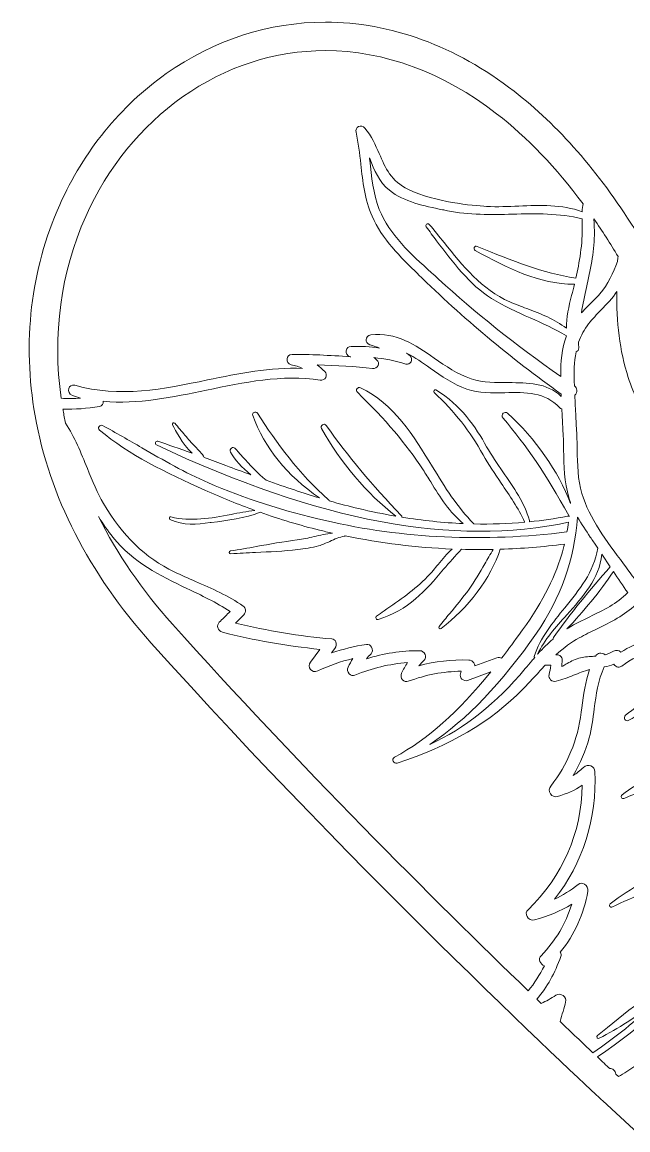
# Model space of a CAD drawing. Extents: x 16 to 8959, y -909 to -91.
# Drawn here: x 6912 to 7359, y -909 to -91 of the extents above; entities that cross this region are included whole.
import ezdxf

# ---------------------------------------------------------------- set-up
doc = ezdxf.new("R2010")
doc.units = 0
doc.header["$MEASUREMENT"] = 0
doc.layers.add('Layer 1', color=7, linetype='Continuous')

msp = doc.modelspace()

# ---------------------------------------------------------------- linework, layer by layer
at = {"layer": 'Layer 1', "lineweight": 0}
for points, knots in [([(7787.94, -226.13), (7770.27, -186.62), (7743.11, -153.14), (7709.4, -129.3), (7674.24, -104.44), (7633.63, -91.3), (7591.95, -91.3), (7543.94, -91.3), (7495.81, -108.93), (7452.76, -142.26), (7420.25, -167.43), (7390.4, -201.54), (7364, -243.67), (7337.62, -201.56), (7307.76, -167.45), (7275.25, -142.28), (7232.2, -108.93), (7184.06, -91.31), (7136.04, -91.3), (7094.37, -91.3), (7053.76, -104.44), (7018.61, -129.29), (6984.89, -153.12), (6957.73, -186.59), (6940.07, -226.1), (6918.64, -274.02), (6912.36, -327.83), (6921.92, -381.72), (6932.49, -441.33), (6961.33, -497.8), (7007.63, -549.55), (7161.46, -721.5), (7338.62, -885.45), (7340.4, -887.09), (7340.4, -887.09), (7363.67, -908.56), (7363.67, -908.56), (7363.76, -908.65), (7363.88, -908.7), (7364.01, -908.7), (7364.13, -908.7), (7364.25, -908.65), (7364.35, -908.56), (7364.35, -908.56), (7387.62, -887.08), (7387.62, -887.08), (7389.39, -885.45), (7566.4, -721.66), (7720.38, -549.55), (7766.68, -497.81), (7795.51, -441.35), (7806.08, -381.74), (7815.63, -327.85), (7809.36, -274.04), (7787.94, -226.13)], [0, 0, 0, 0, 1, 1, 1, 2, 2, 2, 3, 3, 3, 4, 4, 4, 5, 5, 5, 6, 6, 6, 7, 7, 7, 8, 8, 8, 9, 9, 9, 10, 10, 10, 11, 11, 11, 12, 12, 12, 13, 13, 13, 14, 14, 14, 15, 15, 15, 16, 16, 16, 17, 17, 17, 18, 18, 18, 18]), ([(6959.24, -234.68), (6975.37, -198.61), (7000.09, -168.09), (7030.73, -146.43), (7062.32, -124.11), (7098.73, -112.3), (7136.06, -112.3), (7179.37, -112.31), (7223.05, -128.41), (7262.4, -158.88), (7285.01, -176.39), (7306.45, -198.74), (7326.12, -225.29), (7325.81, -227.06), (7325.61, -229), (7325.52, -231.2), (7310.46, -225.7), (7294.38, -226.38), (7278.83, -227.04), (7271, -227.38), (7262.9, -227.72), (7255.03, -227.27), (7244.37, -226.66), (7217.41, -224.22), (7197.28, -214.71), (7184.59, -208.72), (7180.29, -198.81), (7175.75, -188.32), (7172.98, -181.95), (7170.12, -175.35), (7165.23, -169.43), (7163.84, -167.74), (7161.87, -167.65), (7160.54, -168.3), (7159.02, -169.05), (7158.3, -170.7), (7158.71, -172.5), (7160.46, -180.2), (7161.35, -188.28), (7162.22, -196.09), (7163.64, -208.98), (7165.11, -222.31), (7170.47, -234.47), (7177.92, -251.36), (7191.39, -264.55), (7204.41, -277.3), (7204.41, -277.3), (7204.61, -277.49), (7204.61, -277.49), (7237.33, -309.53), (7272.78, -339.23), (7309.98, -365.77), (7309.98, -365.77), (7310, -366.27), (7310, -366.27), (7310.01, -366.66), (7310.03, -367.04), (7310.04, -367.43), (7298.9, -357.29), (7285.42, -357.31), (7271.16, -357.33), (7262.01, -357.35), (7252.56, -357.36), (7243.71, -354.47), (7233.73, -351.19), (7224.85, -345.07), (7216.27, -339.14), (7202.51, -329.64), (7188.28, -319.82), (7169.52, -322.13), (7167.36, -322.4), (7166.27, -324.04), (7166.16, -325.54), (7166.04, -327.01), (7166.84, -328.76), (7168.91, -329.35), (7171.49, -330.1), (7173.87, -330.91), (7176.08, -331.81), (7169.21, -330.81), (7162.27, -330.41), (7155, -330.57), (7153.07, -330.61), (7151.67, -331.86), (7151.43, -333.76), (7151.21, -335.5), (7152.13, -337.58), (7154.34, -338.2), (7154.47, -338.23), (7154.59, -338.25), (7154.72, -338.28), (7138.6, -337.05), (7124.74, -336.47), (7111.46, -336.47), (7109.19, -336.48), (7107.96, -338.15), (7107.78, -339.85), (7107.6, -341.56), (7108.44, -343.62), (7110.71, -344.1), (7113.86, -344.78), (7116.67, -345.66), (7119.22, -346.78), (7095.66, -345.76), (7071.98, -350.64), (7049.07, -355.36), (7017, -361.98), (6983.84, -368.82), (6951.15, -359.19), (6948.81, -358.53), (6947.23, -360), (6946.75, -361.65), (6946.2, -363.58), (6946.95, -366.01), (6949.44, -366.75), (6951.63, -367.38), (6953.59, -368.03), (6955.47, -368.76), (6950.71, -369.09), (6945.9, -369.11), (6941.14, -368.83), (6934.55, -322.26), (6940.81, -275.88), (6959.24, -234.68)], [0, 0, 0, 0, 1, 1, 1, 2, 2, 2, 3, 3, 3, 4, 4, 4, 5, 5, 5, 6, 6, 6, 7, 7, 7, 8, 8, 8, 9, 9, 9, 10, 10, 10, 11, 11, 11, 12, 12, 12, 13, 13, 13, 14, 14, 14, 15, 15, 15, 16, 16, 16, 17, 17, 17, 18, 18, 18, 19, 19, 19, 20, 20, 20, 21, 21, 21, 22, 22, 22, 23, 23, 23, 24, 24, 24, 25, 25, 25, 26, 26, 26, 27, 27, 27, 28, 28, 28, 29, 29, 29, 30, 30, 30, 31, 31, 31, 32, 32, 32, 33, 33, 33, 34, 34, 34, 35, 35, 35, 36, 36, 36, 37, 37, 37, 38, 38, 38, 39, 39, 39, 40, 40, 40, 41, 41, 41, 41]), ([(7248.1, -256.74), (7247.12, -256.32), (7246.25, -256.84), (7245.9, -257.55), (7245.58, -258.22), (7245.66, -259.18), (7246.61, -259.71), (7270.38, -272.88), (7293.86, -284.71), (7319.69, -284.71), (7319.72, -284.71), (7319.74, -284.71), (7319.77, -284.71), (7319.11, -287.42), (7318.44, -290.15), (7317.74, -292.89), (7315.65, -301.12), (7313.79, -309.18), (7313.83, -317.22), (7305.39, -310.47), (7294.84, -306.49), (7284.63, -302.65), (7280.45, -301.07), (7276.12, -299.44), (7272.09, -297.67), (7251.33, -288.53), (7237.26, -270.95), (7223.66, -253.96), (7220.1, -249.51), (7216.41, -244.9), (7212.67, -240.52), (7212.18, -239.95), (7211.35, -239.91), (7210.71, -240.44), (7210.14, -240.9), (7209.85, -241.74), (7210.39, -242.43), (7212.93, -245.69), (7215.43, -249.02), (7218.08, -252.56), (7230.09, -268.58), (7242.5, -285.15), (7258.6, -295.22), (7267.75, -300.95), (7277.6, -305.32), (7287.14, -309.55), (7296.05, -313.5), (7305.26, -317.59), (7313.87, -322.78), (7310.25, -332.28), (7309.73, -342.48), (7309.7, -351.22), (7309.69, -351.73), (7309.7, -352.24), (7309.7, -352.75), (7276.04, -329.14), (7246.54, -305.64), (7219.54, -280.93), (7217.83, -279.36), (7216.08, -277.78), (7214.31, -276.18), (7199.05, -262.4), (7183.28, -248.15), (7175.85, -229.47), (7171.28, -217.98), (7170.01, -205.33), (7168.77, -193.08), (7168.72, -192.56), (7168.66, -192.05), (7168.61, -191.53), (7168.67, -191.68), (7168.73, -191.83), (7168.79, -191.98), (7172.12, -200.43), (7175.57, -209.17), (7183.39, -215.4), (7194.21, -224.01), (7209.19, -227.04), (7222.4, -229.71), (7223.65, -229.96), (7224.89, -230.21), (7226.12, -230.47), (7242.05, -233.75), (7258.41, -233.37), (7274.23, -233), (7291.19, -232.61), (7308.72, -232.2), (7325.46, -236.39), (7325.48, -237.71), (7325.51, -239.06), (7325.55, -240.45), (7325.96, -255.3), (7323.41, -268.86), (7320.82, -280.21), (7296.38, -276.44), (7274.34, -267.72), (7248.1, -256.74)], [0, 0, 0, 0, 1, 1, 1, 2, 2, 2, 3, 3, 3, 4, 4, 4, 5, 5, 5, 6, 6, 6, 7, 7, 7, 8, 8, 8, 9, 9, 9, 10, 10, 10, 11, 11, 11, 12, 12, 12, 13, 13, 13, 14, 14, 14, 15, 15, 15, 16, 16, 16, 17, 17, 17, 18, 18, 18, 19, 19, 19, 20, 20, 20, 21, 21, 21, 22, 22, 22, 23, 23, 23, 24, 24, 24, 25, 25, 25, 26, 26, 26, 27, 27, 27, 28, 28, 28, 29, 29, 29, 30, 30, 30, 31, 31, 31, 32, 32, 32, 32]), ([(7334.35, -240.89), (7334.28, -239.46), (7334.21, -238), (7334.17, -236.53), (7340.26, -245.33), (7346.24, -254.63), (7351.95, -264.21), (7351.81, -265.46), (7351.68, -266.7), (7351.58, -267.95), (7348.45, -276.16), (7344.69, -284.74), (7338.46, -291.87), (7336.03, -294.66), (7333.34, -297.32), (7330.74, -299.9), (7328.81, -301.81), (7326.82, -303.78), (7324.93, -305.81), (7325.99, -299.49), (7327.37, -293.16), (7328.71, -287.02), (7331.41, -274.56), (7334.21, -261.69), (7334.55, -248.44), (7334.61, -246.01), (7334.48, -243.53), (7334.35, -240.89)], [0, 0, 0, 0, 1, 1, 1, 2, 2, 2, 3, 3, 3, 4, 4, 4, 5, 5, 5, 6, 6, 6, 7, 7, 7, 8, 8, 8, 9, 9, 9, 9]), ([(7369.56, -415.14), (7369.37, -426.93), (7369.17, -439.12), (7371.89, -451.13), (7378.91, -482.22), (7400.84, -509.16), (7429.13, -521.46), (7440.43, -526.37), (7452.74, -529.28), (7464.65, -532.1), (7468.67, -533.05), (7472.84, -534.04), (7476.86, -535.08), (7480.11, -535.92), (7483.36, -536.8), (7486.62, -537.68), (7501.34, -541.65), (7516.56, -545.77), (7532.04, -546.36), (7550.1, -547.06), (7567.9, -542.81), (7585.11, -538.7), (7589.22, -537.72), (7593.34, -536.76), (7597.46, -535.79), (7609.01, -533.08), (7620.91, -530.29), (7632.58, -527.17), (7612.57, -537.31), (7589.01, -541.24), (7566.17, -545.06), (7548.35, -548.03), (7529.92, -551.1), (7513.67, -557.12), (7487.3, -566.89), (7464.76, -566.97), (7435.89, -557.39), (7403.91, -546.78), (7385.64, -533.46), (7368.5, -508.27), (7364.7, -502.68), (7360.47, -497.03), (7355.99, -491.04), (7343.54, -474.41), (7330.67, -457.21), (7325.26, -439.14), (7322.2, -428.9), (7322, -417.57), (7321.81, -406.62), (7321.75, -403.13), (7321.68, -399.51), (7321.52, -396.06), (7321.31, -391.46), (7321.06, -386.86), (7320.82, -382.25), (7320.54, -377.14), (7320.26, -371.86), (7320.03, -366.66), (7321.09, -365.54), (7321.64, -364.16), (7321.54, -362.83), (7321.45, -361.65), (7320.84, -360.59), (7319.78, -359.77), (7319.78, -359.77), (7319.74, -358.55), (7319.74, -358.55), (7319.71, -357.79), (7319.68, -357.03), (7319.66, -356.27), (7319.5, -350.17), (7319.51, -342.22), (7321, -334.63), (7322.26, -334.22), (7323.02, -333.08), (7322.97, -331.64), (7322.92, -330.4), (7322.89, -329.07), (7322.9, -327.56), (7324.62, -322.52), (7327.02, -318.06), (7330.23, -313.92), (7333.06, -310.27), (7336.32, -306.9), (7339.48, -303.64), (7343.58, -299.41), (7347.82, -295.03), (7351.19, -289.96), (7350.42, -312.33), (7353.21, -333.7), (7359.51, -353.51), (7361.47, -359.68), (7364, -365.99), (7367.01, -372.25), (7368.38, -381.17), (7369.24, -389.89), (7369.54, -398.17), (7369.75, -403.85), (7369.65, -409.59), (7369.56, -415.14)], [0, 0, 0, 0, 1, 1, 1, 2, 2, 2, 3, 3, 3, 4, 4, 4, 5, 5, 5, 6, 6, 6, 7, 7, 7, 8, 8, 8, 9, 9, 9, 10, 10, 10, 11, 11, 11, 12, 12, 12, 13, 13, 13, 14, 14, 14, 15, 15, 15, 16, 16, 16, 17, 17, 17, 18, 18, 18, 19, 19, 19, 20, 20, 20, 21, 21, 21, 22, 22, 22, 23, 23, 23, 24, 24, 24, 25, 25, 25, 26, 26, 26, 27, 27, 27, 28, 28, 28, 29, 29, 29, 30, 30, 30, 31, 31, 31, 32, 32, 32, 33, 33, 33, 33]), ([(6969.46, -374.82), (6970.41, -374.65), (6971.15, -374.18), (6971.62, -373.46), (6972.04, -372.81), (6972.22, -371.96), (6972.13, -371.08), (6997.73, -373.47), (7023.5, -368.07), (7048.43, -362.84), (7075.78, -357.11), (7104.07, -351.18), (7132.32, -355.47), (7134.02, -355.73), (7135.6, -354.93), (7136.34, -353.44), (7137.07, -351.98), (7136.77, -350.28), (7135.57, -349.1), (7133.69, -347.25), (7131.84, -345.65), (7129.93, -344.24), (7144.79, -344.52), (7158.21, -345.38), (7170.9, -346.88), (7172.59, -347.08), (7174.27, -346.14), (7174.96, -344.6), (7175.59, -343.2), (7175.25, -341.72), (7174.04, -340.64), (7173.34, -340.01), (7172.61, -339.4), (7171.86, -338.8), (7179.78, -339.6), (7187.51, -341.19), (7195.41, -343.64), (7197.14, -344.17), (7198.58, -343.15), (7199.25, -341.9), (7199.94, -340.61), (7200.01, -338.69), (7198.56, -337.52), (7197.7, -336.82), (7196.84, -336.15), (7195.97, -335.5), (7202.07, -338.66), (7207.82, -342.72), (7213.43, -346.67), (7221.8, -352.58), (7230.45, -358.68), (7240.51, -362.13), (7249.22, -365.11), (7259.04, -364.92), (7268.54, -364.74), (7283.8, -364.44), (7298.21, -364.16), (7308.73, -375.77), (7309.21, -376.3), (7309.81, -376.61), (7310.48, -376.69), (7310.59, -378.82), (7310.71, -380.94), (7310.82, -383.07), (7311.07, -387.55), (7311.31, -392.02), (7311.51, -396.49), (7311.67, -399.88), (7311.74, -403.41), (7311.81, -406.83), (7312.06, -418.65), (7312.32, -430.89), (7315.71, -442.11), (7316.04, -443.2), (7316.44, -444.36), (7316.92, -445.66), (7316.9, -445.98), (7316.87, -446.29), (7316.85, -446.61), (7307.69, -422.41), (7291.27, -398.81), (7270.43, -379.95), (7269.29, -378.92), (7268.03, -379.2), (7267.28, -379.94), (7266.43, -380.77), (7266.09, -382.31), (7267.14, -383.52), (7284.37, -403.51), (7298.85, -425), (7315.55, -455.39), (7315.65, -455.58), (7315.79, -455.75), (7315.95, -455.89), (7315.95, -455.89), (7315.94, -455.98), (7315.94, -455.98), (7315.52, -455.81), (7315.07, -455.77), (7314.59, -455.86), (7305.45, -457.65), (7296.03, -459.04), (7286.58, -460), (7286.66, -459.68), (7286.66, -459.34), (7286.56, -458.98), (7283.07, -446.15), (7274.92, -434.45), (7267.04, -423.13), (7262.84, -417.09), (7258.49, -410.84), (7255.03, -404.63), (7246.95, -390.15), (7236.19, -373.85), (7217.6, -362.74), (7217.12, -362.45), (7216.55, -362.57), (7216.2, -363.02), (7215.84, -363.51), (7215.88, -364.15), (7216.31, -364.55), (7231.35, -378.67), (7242.8, -393.26), (7252.35, -410.47), (7256.38, -417.73), (7261.13, -424.68), (7265.72, -431.4), (7271.94, -440.5), (7278.37, -449.91), (7283.02, -460.13), (7283.05, -460.19), (7283.09, -460.26), (7283.12, -460.32), (7270.92, -461.43), (7258.34, -461.85), (7245.69, -461.57), (7245.6, -461.45), (7245.51, -461.33), (7245.4, -461.22), (7233.45, -449.54), (7224.07, -434.21), (7215, -419.39), (7201, -396.49), (7186.52, -372.82), (7161.98, -361.09), (7160.9, -360.57), (7159.93, -361.05), (7159.44, -361.75), (7158.86, -362.59), (7158.96, -363.68), (7159.7, -364.4), (7180.55, -384.7), (7195.49, -402.34), (7208.11, -421.61), (7210.02, -424.52), (7211.86, -427.49), (7213.8, -430.63), (7220.69, -441.78), (7227.8, -453.29), (7237.81, -461.32), (7223.07, -460.67), (7207.84, -459.09), (7192.49, -456.61), (7192.51, -456.51), (7192.52, -456.42), (7192.52, -456.32), (7192.53, -455.93), (7192.38, -455.57), (7192.08, -455.26), (7170.39, -432.83), (7152.81, -411.77), (7136.76, -388.98), (7135.97, -387.86), (7134.76, -387.89), (7133.96, -388.38), (7133.12, -388.91), (7132.6, -390.06), (7133.24, -391.22), (7146.77, -415.77), (7166.69, -439.23), (7188.1, -455.87), (7179.03, -454.31), (7169.79, -452.42), (7160.59, -450.24), (7153.79, -448.63), (7146.69, -446.76), (7138.9, -444.52), (7138.87, -444.21), (7138.72, -443.92), (7138.47, -443.71), (7116.41, -424.55), (7100.19, -401.75), (7085.95, -379.96), (7085.33, -379.02), (7084.2, -378.94), (7083.4, -379.34), (7082.66, -379.71), (7082.08, -380.56), (7082.46, -381.62), (7090.92, -405.01), (7107.9, -425.96), (7131.65, -442.39), (7119.86, -438.84), (7107.3, -434.67), (7092.43, -429.37), (7085.85, -424.05), (7080.46, -418.05), (7074.75, -411.7), (7072.99, -409.74), (7071.21, -407.76), (7069.38, -405.78), (7068.65, -405), (7067.63, -404.91), (7066.76, -405.55), (7065.93, -406.16), (7065.41, -407.41), (7066.05, -408.52), (7069.45, -414.4), (7074.35, -419.89), (7080.98, -425.25), (7074.88, -423.02), (7068.79, -420.78), (7062.7, -418.53), (7057.38, -416.57), (7052.07, -414.6), (7046.75, -412.66), (7045, -409.62), (7042.42, -407), (7039.93, -404.47), (7038.61, -403.13), (7037.24, -401.74), (7036.05, -400.33), (7034.85, -398.92), (7033.65, -397.49), (7032.46, -396.07), (7030.02, -393.16), (7027.49, -390.16), (7024.95, -387.24), (7024.62, -386.86), (7024.13, -386.79), (7023.73, -387.05), (7023.32, -387.33), (7023.05, -387.93), (7023.31, -388.48), (7025.32, -392.65), (7030.52, -402.52), (7037.71, -409.37), (7028.19, -405.95), (7020.11, -403.14), (7012.43, -400.59), (7011.75, -400.36), (7011.07, -400.7), (7010.78, -401.41), (7010.52, -402.05), (7010.67, -402.9), (7011.44, -403.26), (7131.43, -459.85), (7230.87, -478.51), (7315.39, -460.3), (7315.06, -462.74), (7314.69, -465.15), (7314.28, -467.45), (7253.31, -475.14), (7193.39, -472.35), (7136.2, -459.16), (7105.19, -452.01), (7076.1, -442.62), (7049.74, -431.26), (7032.55, -423.86), (7016.35, -414.45), (7000.68, -405.35), (6991.26, -399.88), (6981.51, -394.22), (6971.62, -389.03), (6970.73, -388.56), (6969.69, -388.85), (6969.1, -389.72), (6968.53, -390.58), (6968.65, -391.62), (6969.41, -392.27), (6991, -410.63), (7018.47, -423.71), (7047.1, -436.59), (7059.45, -442.14), (7071.89, -447.2), (7084.11, -451.64), (7078.25, -452.33), (7072.26, -453.46), (7066.45, -454.55), (7051.79, -457.32), (7036.64, -460.18), (7022.12, -456.31), (7021.63, -456.18), (7021.14, -456.44), (7020.96, -456.93), (7020.77, -457.44), (7020.97, -457.97), (7021.43, -458.2), (7031.46, -463.13), (7041.44, -461.84), (7051.09, -460.61), (7051.09, -460.61), (7051.91, -460.5), (7051.91, -460.5), (7064.05, -458.95), (7076.59, -457.34), (7087.92, -453.01), (7102.59, -458.2), (7117.35, -462.63), (7131.81, -466.18), (7134.85, -466.92), (7138.01, -467.67), (7141.26, -468.4), (7136.67, -468.86), (7132.11, -469.93), (7127.67, -470.96), (7123.65, -471.9), (7119.49, -472.87), (7115.36, -473.39), (7105.17, -474.66), (7094.93, -476.49), (7085.03, -478.27), (7078.85, -479.37), (7072.46, -480.52), (7066.14, -481.51), (7065.48, -481.62), (7065.14, -482.22), (7065.2, -482.75), (7065.27, -483.31), (7065.73, -483.69), (7066.3, -483.64), (7072.36, -483.2), (7078.54, -482.92), (7084.51, -482.65), (7094.76, -482.18), (7105.37, -481.7), (7115.74, -480.42), (7120.71, -479.81), (7125.99, -479.09), (7131.09, -477.71), (7133.83, -476.97), (7136.63, -475.7), (7139.34, -474.46), (7142.85, -472.85), (7146.49, -471.19), (7150, -470.71), (7150.24, -470.68), (7150.46, -470.57), (7150.64, -470.41), (7176.62, -475.73), (7203.15, -478.98), (7229.52, -480.08), (7225.75, -483.53), (7222.46, -487.53), (7219.28, -491.4), (7216.8, -494.41), (7214.24, -497.53), (7211.45, -500.39), (7201.77, -510.34), (7190.88, -517.83), (7179.34, -525.76), (7177.52, -527.01), (7175.7, -528.27), (7173.88, -529.53), (7173.29, -529.94), (7173.1, -530.68), (7173.41, -531.33), (7173.72, -531.97), (7174.39, -532.26), (7175.07, -532.05), (7197.25, -525.4), (7209.91, -510.66), (7223.32, -495.06), (7227.51, -490.19), (7231.83, -485.16), (7236.51, -480.32), (7244.26, -480.53), (7252.11, -480.56), (7259.87, -480.4), (7257.69, -483.92), (7255.62, -487.55), (7253.61, -491.06), (7250.04, -497.31), (7246.34, -503.78), (7242.01, -509.78), (7237.5, -516.01), (7232.51, -522.02), (7227.68, -527.83), (7225.16, -530.87), (7222.55, -534.01), (7220.03, -537.15), (7219.69, -537.58), (7219.73, -538.2), (7220.12, -538.61), (7220.49, -538.99), (7221.02, -539.04), (7221.45, -538.72), (7241.07, -524.25), (7258.16, -501.35), (7265.08, -480.27), (7280.95, -479.77), (7296.88, -478.47), (7312.46, -476.4), (7311.85, -478.98), (7311.18, -481.51), (7310.46, -483.95), (7304.88, -502.82), (7294.77, -521.84), (7278.64, -543.81), (7273.85, -550.33), (7269.82, -555.71), (7266, -560.68), (7265.03, -560.02), (7263.84, -559.9), (7262.6, -560.35), (7262.6, -560.35), (7246.24, -566.32), (7246.24, -566.32), (7246.32, -565.52), (7246.11, -564.72), (7245.62, -564.02), (7244.82, -562.87), (7243.32, -562.06), (7241.89, -562.01), (7229.08, -561.55), (7216.98, -562.97), (7204.98, -566.33), (7206.17, -564.84), (7207.47, -563.45), (7208.88, -562.15), (7210.01, -560.95), (7210.28, -559.33), (7209.62, -557.81), (7208.91, -556.17), (7207.33, -555.11), (7205.6, -555.11), (7205.59, -555.11), (7205.59, -555.11), (7205.59, -555.11), (7191.87, -555.14), (7179.02, -557.09), (7166.38, -561.07), (7167.41, -559.83), (7168.53, -558.66), (7169.72, -557.55), (7170.89, -556.3), (7171.07, -554.23), (7170.17, -552.53), (7169.35, -550.99), (7167.92, -550.22), (7166.33, -550.46), (7157.46, -551.81), (7149.04, -553.89), (7140.64, -556.8), (7140.64, -556.8), (7143.13, -553.45), (7143.13, -553.45), (7144.12, -552.1), (7144.35, -550.02), (7143.66, -548.5), (7143.12, -547.29), (7142.09, -546.57), (7140.76, -546.45), (7117.08, -544.34), (7093.2, -540.4), (7069.78, -534.73), (7069.78, -534.73), (7075.9, -528.54), (7075.9, -528.54), (7076.72, -527.72), (7077.14, -526.38), (7077.02, -525.04), (7076.91, -523.84), (7076.37, -522.82), (7075.53, -522.23), (7064.47, -514.52), (7052.19, -509.17), (7040.32, -504.01), (7035.13, -501.75), (7029.77, -499.42), (7024.55, -496.91), (7003.37, -486.73), (6986.3, -470.24), (6972.35, -446.5), (6967.96, -439.04), (6964.32, -430.1), (6960.46, -420.63), (6955.78, -409.14), (6950.94, -397.26), (6944.4, -387.25), (6943.71, -384), (6943.12, -380.99), (6942.6, -378.05), (6942.53, -377.68), (6942.47, -377.31), (6942.41, -376.94), (6942.41, -376.94), (6942.39, -376.81), (6942.39, -376.81), (6951.31, -377.13), (6960.18, -376.48), (6969.46, -374.82)], [0, 0, 0, 0, 1, 1, 1, 2, 2, 2, 3, 3, 3, 4, 4, 4, 5, 5, 5, 6, 6, 6, 7, 7, 7, 8, 8, 8, 9, 9, 9, 10, 10, 10, 11, 11, 11, 12, 12, 12, 13, 13, 13, 14, 14, 14, 15, 15, 15, 16, 16, 16, 17, 17, 17, 18, 18, 18, 19, 19, 19, 20, 20, 20, 21, 21, 21, 22, 22, 22, 23, 23, 23, 24, 24, 24, 25, 25, 25, 26, 26, 26, 27, 27, 27, 28, 28, 28, 29, 29, 29, 30, 30, 30, 31, 31, 31, 32, 32, 32, 33, 33, 33, 34, 34, 34, 35, 35, 35, 36, 36, 36, 37, 37, 37, 38, 38, 38, 39, 39, 39, 40, 40, 40, 41, 41, 41, 42, 42, 42, 43, 43, 43, 44, 44, 44, 45, 45, 45, 46, 46, 46, 47, 47, 47, 48, 48, 48, 49, 49, 49, 50, 50, 50, 51, 51, 51, 52, 52, 52, 53, 53, 53, 54, 54, 54, 55, 55, 55, 56, 56, 56, 57, 57, 57, 58, 58, 58, 59, 59, 59, 60, 60, 60, 61, 61, 61, 62, 62, 62, 63, 63, 63, 64, 64, 64, 65, 65, 65, 66, 66, 66, 67, 67, 67, 68, 68, 68, 69, 69, 69, 70, 70, 70, 71, 71, 71, 72, 72, 72, 73, 73, 73, 74, 74, 74, 75, 75, 75, 76, 76, 76, 77, 77, 77, 78, 78, 78, 79, 79, 79, 80, 80, 80, 81, 81, 81, 82, 82, 82, 83, 83, 83, 84, 84, 84, 85, 85, 85, 86, 86, 86, 87, 87, 87, 88, 88, 88, 89, 89, 89, 90, 90, 90, 91, 91, 91, 92, 92, 92, 93, 93, 93, 94, 94, 94, 95, 95, 95, 96, 96, 96, 97, 97, 97, 98, 98, 98, 99, 99, 99, 100, 100, 100, 101, 101, 101, 102, 102, 102, 103, 103, 103, 104, 104, 104, 105, 105, 105, 106, 106, 106, 107, 107, 107, 108, 108, 108, 109, 109, 109, 110, 110, 110, 111, 111, 111, 112, 112, 112, 113, 113, 113, 114, 114, 114, 115, 115, 115, 116, 116, 116, 117, 117, 117, 118, 118, 118, 119, 119, 119, 120, 120, 120, 121, 121, 121, 122, 122, 122, 123, 123, 123, 124, 124, 124, 125, 125, 125, 126, 126, 126, 127, 127, 127, 128, 128, 128, 129, 129, 129, 130, 130, 130, 131, 131, 131, 132, 132, 132, 133, 133, 133, 134, 134, 134, 135, 135, 135, 136, 136, 136, 137, 137, 137, 138, 138, 138, 139, 139, 139, 140, 140, 140, 141, 141, 141, 142, 142, 142, 143, 143, 143, 144, 144, 144, 145, 145, 145, 146, 146, 146, 147, 147, 147, 148, 148, 148, 149, 149, 149, 150, 150, 150, 151, 151, 151, 152, 152, 152, 153, 153, 153, 154, 154, 154, 155, 155, 155, 156, 156, 156, 157, 157, 157, 158, 158, 158, 159, 159, 159, 160, 160, 160, 161, 161, 161, 162, 162, 162, 163, 163, 163, 164, 164, 164, 165, 165, 165, 166, 166, 166, 167, 167, 167, 167]), ([(6979.35, -471.34), (6994.6, -490.42), (7013.72, -499.54), (7033.96, -509.2), (7044.51, -514.24), (7055.42, -519.45), (7065.74, -526.2), (7065.74, -526.2), (7064.82, -527.12), (7064.82, -527.12), (7062.47, -529.47), (7060.12, -531.82), (7057.77, -534.17), (7056.72, -535.23), (7056.34, -536.69), (7056.75, -538.17), (7057.2, -539.8), (7058.52, -541.12), (7060.12, -541.53), (7083.27, -547.41), (7107.45, -551.65), (7132.03, -554.13), (7132.03, -554.13), (7125.05, -563.57), (7125.05, -563.57), (7123.76, -565.31), (7123.73, -567.42), (7124.98, -568.94), (7126.06, -570.25), (7128.18, -571.09), (7130.5, -570), (7138.96, -566.01), (7147.41, -563.06), (7156.31, -560.97), (7155.07, -562.92), (7153.92, -564.98), (7152.8, -567.22), (7152.03, -568.77), (7152.4, -570.81), (7153.69, -572.19), (7154.84, -573.43), (7156.42, -573.8), (7157.9, -573.19), (7170.64, -567.93), (7183.33, -564.89), (7196.67, -563.91), (7195.04, -566.32), (7193.61, -568.86), (7192.21, -571.81), (7191.47, -573.37), (7191.8, -575.32), (7193.04, -576.67), (7194.17, -577.88), (7195.73, -578.28), (7197.24, -577.71), (7210.06, -572.88), (7222.85, -570.44), (7236.32, -570.27), (7236.32, -570.27), (7235.69, -572.19), (7235.69, -572.19), (7235.26, -573.51), (7235.66, -574.94), (7236.78, -576.01), (7237.97, -577.16), (7239.63, -577.58), (7241, -577.08), (7241, -577.08), (7258.01, -570.83), (7258.01, -570.83), (7233.89, -600.7), (7211.94, -620.15), (7187, -633.77), (7185.8, -634.42), (7185.68, -635.67), (7186.09, -636.62), (7186.53, -637.64), (7187.65, -638.46), (7188.96, -638.04), (7227.61, -625.65), (7258, -607.75), (7281.86, -583.31), (7284.81, -580.29), (7287.71, -577.16), (7290.52, -574.14), (7293.06, -571.4), (7295.69, -568.57), (7298.32, -565.85), (7299.7, -565.87), (7301.08, -565.89), (7302.47, -565.9), (7302.1, -568.26), (7301.63, -570.55), (7301.07, -572.74), (7300.76, -574.17), (7301.18, -575.57), (7302.21, -576.57), (7303.3, -577.62), (7304.92, -578.04), (7306.42, -577.67), (7310.91, -576.54), (7315.07, -574.87), (7319.1, -573.26), (7322.88, -571.75), (7326.78, -570.18), (7330.91, -569.1), (7327.78, -578.14), (7326.58, -587.4), (7325.32, -597.19), (7325.32, -597.19), (7324.88, -600.56), (7324.88, -600.56), (7322.14, -621.32), (7314.76, -639.14), (7302.32, -655.01), (7300.97, -656.73), (7300.86, -658.99), (7302.05, -660.77), (7303.19, -662.49), (7305.18, -663.22), (7307.25, -662.65), (7314.23, -660.75), (7320.03, -658.14), (7325.41, -654.46), (7325.19, -689.2), (7311.06, -721.77), (7285.55, -746.25), (7284.13, -747.61), (7283.84, -749.54), (7284.81, -751.27), (7285.77, -752.98), (7287.97, -754.39), (7290.32, -753.77), (7300.36, -751.14), (7309.36, -747.36), (7317.79, -742.24), (7313.4, -756.58), (7306, -769), (7295.2, -780.18), (7294.07, -781.34), (7293.78, -782.92), (7294.38, -784.52), (7294.95, -786.01), (7296.21, -787.17), (7297.59, -787.55), (7294.36, -794.29), (7290.35, -800.54), (7285.66, -806.14), (7217.19, -739.97), (7116.23, -639.44), (7023.28, -535.55), (7000.68, -510.29), (6982.35, -483.65), (6968.68, -456.21), (6972.11, -461.69), (6975.64, -466.7), (6979.35, -471.34)], [0, 0, 0, 0, 1, 1, 1, 2, 2, 2, 3, 3, 3, 4, 4, 4, 5, 5, 5, 6, 6, 6, 7, 7, 7, 8, 8, 8, 9, 9, 9, 10, 10, 10, 11, 11, 11, 12, 12, 12, 13, 13, 13, 14, 14, 14, 15, 15, 15, 16, 16, 16, 17, 17, 17, 18, 18, 18, 19, 19, 19, 20, 20, 20, 21, 21, 21, 22, 22, 22, 23, 23, 23, 24, 24, 24, 25, 25, 25, 26, 26, 26, 27, 27, 27, 28, 28, 28, 29, 29, 29, 30, 30, 30, 31, 31, 31, 32, 32, 32, 33, 33, 33, 34, 34, 34, 35, 35, 35, 36, 36, 36, 37, 37, 37, 38, 38, 38, 39, 39, 39, 40, 40, 40, 41, 41, 41, 42, 42, 42, 43, 43, 43, 44, 44, 44, 45, 45, 45, 46, 46, 46, 47, 47, 47, 48, 48, 48, 49, 49, 49, 50, 50, 50, 51, 51, 51, 52, 52, 52, 52]), ([(7290.39, -559.97), (7290.39, -559.97), (7290.56, -560.03), (7290.56, -560.03), (7290.2, -560.43), (7289.85, -560.84), (7289.49, -561.25), (7288.89, -561.51), (7288.48, -561.98), (7288.34, -562.58), (7286.7, -564.49), (7285.07, -566.43), (7283.45, -568.38), (7262.36, -593.75), (7238.75, -612.52), (7213.22, -624.25), (7240.43, -606), (7266.16, -579.11), (7291.71, -542.27), (7309.58, -516.49), (7319.53, -488.44), (7322.1, -456.58), (7324.96, -461.64), (7328.28, -466.51), (7331.49, -471.23), (7332.32, -472.45), (7333.15, -473.67), (7333.97, -474.88), (7334.66, -475.91), (7335.35, -476.94), (7336.04, -477.97), (7336.04, -477.97), (7337.08, -479.53), (7337.08, -479.53), (7334.08, -497.15), (7323.22, -510.49), (7312.71, -523.39), (7303.86, -534.26), (7294.71, -545.49), (7290.09, -559.34), (7290, -559.6), (7290.14, -559.88), (7290.39, -559.97)], [0, 0, 0, 0, 1, 1, 1, 2, 2, 2, 3, 3, 3, 4, 4, 4, 5, 5, 5, 6, 6, 6, 7, 7, 7, 8, 8, 8, 9, 9, 9, 10, 10, 10, 11, 11, 11, 12, 12, 12, 13, 13, 13, 14, 14, 14, 14]), ([(7304.06, -546.49), (7300.4, -549.62), (7296.7, -553.25), (7292.63, -557.71), (7297.64, -547.03), (7306.02, -537.71), (7314.13, -528.67), (7325.97, -515.5), (7338.19, -501.89), (7340.03, -483.94), (7340.03, -483.94), (7346.24, -493.26), (7346.24, -493.26), (7331.14, -509.95), (7316.62, -528), (7304.24, -545.48), (7304.02, -545.79), (7303.96, -546.16), (7304.06, -546.49)], [0, 0, 0, 0, 1, 1, 1, 2, 2, 2, 3, 3, 3, 4, 4, 4, 5, 5, 5, 6, 6, 6, 6]), ([(7331.09, -530.06), (7325.81, -532.61), (7320.34, -535.25), (7315.11, -538.43), (7314.76, -538.64), (7314.42, -538.85), (7314.07, -539.07), (7326.61, -526.28), (7338.43, -511.71), (7348.49, -496.63), (7352.05, -501.95), (7355.62, -507.21), (7359.1, -512.28), (7350.93, -520.47), (7341.29, -525.13), (7331.09, -530.06)], [0, 0, 0, 0, 1, 1, 1, 2, 2, 2, 3, 3, 3, 4, 4, 4, 5, 5, 5, 5]), ([(7309.47, -559.12), (7308.75, -558.47), (7307.88, -558.11), (7307.07, -558.11), (7306.93, -558.11), (7306.79, -558.12), (7306.65, -558.14), (7306.65, -558.14), (7306.14, -558.23), (7306.14, -558.23), (7312.04, -552.85), (7317.54, -548.82), (7323.31, -545.64), (7327.57, -543.29), (7331.91, -541.16), (7336.12, -539.11), (7346.61, -533.97), (7356.53, -529.12), (7365.22, -521.07), (7370, -527.64), (7374.9, -533.24), (7380.18, -538.17), (7380.9, -539.77), (7381.62, -541.42), (7382.33, -543.08), (7379.03, -544.64), (7375.66, -546.01), (7372.39, -547.34), (7366.21, -549.86), (7359.84, -552.46), (7354.05, -556.26), (7352.6, -554.7), (7350.41, -554.38), (7348.57, -555.51), (7346.73, -556.64), (7344.7, -557.47), (7342.35, -558.05), (7341.21, -557.16), (7339.69, -556.75), (7338.32, -556.99), (7337.42, -557.15), (7336.2, -557.65), (7335.31, -559.11), (7334.58, -559.17), (7333.85, -559.22), (7333.11, -559.28), (7329.78, -559.53), (7326.34, -559.79), (7323.01, -560.7), (7319.47, -561.65), (7316.38, -563.45), (7313.39, -565.18), (7312.43, -565.74), (7311.45, -566.31), (7310.45, -566.85), (7310.56, -565.58), (7310.65, -564.11), (7310.78, -561.92), (7310.84, -560.96), (7310.35, -559.91), (7309.47, -559.12)], [0, 0, 0, 0, 1, 1, 1, 2, 2, 2, 3, 3, 3, 4, 4, 4, 5, 5, 5, 6, 6, 6, 7, 7, 7, 8, 8, 8, 9, 9, 9, 10, 10, 10, 11, 11, 11, 12, 12, 12, 13, 13, 13, 14, 14, 14, 15, 15, 15, 16, 16, 16, 17, 17, 17, 18, 18, 18, 19, 19, 19, 20, 20, 20, 20]), ([(7313.32, -814.37), (7313.81, -812.6), (7313.14, -810.8), (7311.57, -809.65), (7309.92, -808.45), (7307.74, -808.33), (7306.16, -809.37), (7302.53, -811.74), (7298.97, -813.72), (7295.28, -815.41), (7295.28, -815.41), (7292.12, -812.36), (7292.12, -812.36), (7299.69, -803.24), (7305.45, -792.92), (7309.72, -780.82), (7310.11, -779.71), (7309.98, -778.61), (7309.35, -777.68), (7320.02, -764.51), (7326.69, -749.72), (7329.73, -732.46), (7330.07, -730.54), (7329.06, -728.44), (7327.26, -727.36), (7325.73, -726.44), (7323.99, -726.52), (7322.61, -727.59), (7316.93, -732.01), (7311.14, -735.61), (7304.99, -738.57), (7325.99, -712.06), (7336.58, -678.68), (7334.85, -644.33), (7334.75, -642.39), (7333.71, -640.88), (7331.99, -640.18), (7330.12, -639.42), (7327.92, -639.85), (7326.4, -641.26), (7323.91, -643.58), (7321.42, -645.54), (7318.85, -647.21), (7324.09, -638.25), (7328.04, -628.94), (7330.6, -619.52), (7332.52, -612.47), (7333.49, -605.16), (7334.42, -598.1), (7335.8, -587.71), (7337.23, -576.98), (7341.71, -567.15), (7344.54, -566.62), (7346.7, -566.01), (7348.81, -565.13), (7349.58, -566.2), (7350.74, -566.98), (7351.93, -567.19), (7352.97, -567.37), (7353.96, -567.11), (7354.79, -566.44), (7361.45, -561), (7369.44, -557.74), (7377.16, -554.59), (7379.91, -553.47), (7382.76, -552.3), (7385.53, -551.05), (7388.9, -559.89), (7392.01, -569.48), (7395, -580.32), (7383.68, -585.7), (7369.29, -593.1), (7357.49, -602.79), (7356.39, -603.69), (7356.41, -605.04), (7357.01, -605.9), (7357.56, -606.69), (7358.66, -607.18), (7359.89, -606.48), (7366.31, -602.8), (7372.68, -598.82), (7378.84, -594.97), (7384.47, -591.45), (7390.28, -587.81), (7396.13, -584.41), (7399.01, -594.79), (7401.95, -603.45), (7409.96, -611.83), (7414.5, -616.57), (7419.7, -620.72), (7424.39, -624.39), (7417.48, -625.92), (7410.04, -630.03), (7403.44, -633.67), (7400.96, -635.04), (7398.63, -636.33), (7396.45, -637.42), (7381.77, -644.74), (7367.55, -652.09), (7354.91, -661.44), (7354.19, -661.97), (7354.17, -662.91), (7354.5, -663.52), (7354.86, -664.16), (7355.56, -664.41), (7356.25, -664.14), (7366.66, -660.09), (7376.69, -654.92), (7386.39, -649.92), (7386.39, -649.92), (7389.22, -648.46), (7389.22, -648.46), (7392.71, -646.66), (7396.47, -644.37), (7400.46, -641.95), (7409.85, -636.24), (7420.5, -629.76), (7429.75, -628.74), (7429.79, -628.74), (7429.83, -628.73), (7429.88, -628.71), (7434.21, -632.17), (7438.76, -636), (7442.83, -640.52), (7444.6, -642.49), (7446.31, -644.54), (7448.06, -646.78), (7448.05, -646.81), (7448.05, -646.85), (7448.05, -646.88), (7446.71, -663.65), (7445.16, -677.18), (7443.17, -689.39), (7442.82, -689.43), (7442.49, -689.56), (7442.2, -689.77), (7428.27, -699.86), (7412.23, -706.97), (7396.73, -713.85), (7379.25, -721.61), (7361.19, -729.63), (7346.18, -741.91), (7345.56, -742.41), (7345.56, -743.31), (7345.9, -743.85), (7346.23, -744.38), (7346.83, -744.55), (7347.42, -744.27), (7355.6, -740.45), (7364.36, -736.74), (7372.82, -733.15), (7397.07, -722.88), (7422.12, -712.27), (7442.04, -695.99), (7435.63, -731.04), (7424.36, -758.75), (7406.63, -783.11), (7405.32, -784.92), (7403.86, -786.85), (7402.19, -789), (7379.19, -804.96), (7356.21, -823.28), (7336.77, -839.1), (7336.18, -839.58), (7336.18, -840.29), (7336.48, -840.75), (7336.83, -841.28), (7337.49, -841.43), (7338.08, -841.13), (7352.01, -833.88), (7365.86, -825.05), (7378.57, -815.36), (7365.44, -828.16), (7350.29, -840.38), (7333.43, -851.79), (7325.61, -844.4), (7317.44, -836.64), (7309.15, -828.71), (7310.71, -823.74), (7312.13, -818.68), (7313.32, -814.37)], [0, 0, 0, 0, 1, 1, 1, 2, 2, 2, 3, 3, 3, 4, 4, 4, 5, 5, 5, 6, 6, 6, 7, 7, 7, 8, 8, 8, 9, 9, 9, 10, 10, 10, 11, 11, 11, 12, 12, 12, 13, 13, 13, 14, 14, 14, 15, 15, 15, 16, 16, 16, 17, 17, 17, 18, 18, 18, 19, 19, 19, 20, 20, 20, 21, 21, 21, 22, 22, 22, 23, 23, 23, 24, 24, 24, 25, 25, 25, 26, 26, 26, 27, 27, 27, 28, 28, 28, 29, 29, 29, 30, 30, 30, 31, 31, 31, 32, 32, 32, 33, 33, 33, 34, 34, 34, 35, 35, 35, 36, 36, 36, 37, 37, 37, 38, 38, 38, 39, 39, 39, 40, 40, 40, 41, 41, 41, 42, 42, 42, 43, 43, 43, 44, 44, 44, 45, 45, 45, 46, 46, 46, 47, 47, 47, 48, 48, 48, 49, 49, 49, 50, 50, 50, 51, 51, 51, 52, 52, 52, 53, 53, 53, 54, 54, 54, 55, 55, 55, 56, 56, 56, 57, 57, 57, 58, 58, 58, 59, 59, 59, 60, 60, 60, 60]), ([(7535.49, -707.32), (7534.22, -707.09), (7532.63, -707.75), (7532.18, -709.24), (7530.88, -713.52), (7529.35, -717.87), (7527.62, -722.17), (7501.91, -747.97), (7475.45, -774.07), (7448.96, -799.74), (7447.56, -799.29), (7446.12, -799.66), (7445.28, -800.72), (7441.24, -805.84), (7437.46, -810.34), (7433.74, -814.44), (7427.61, -820.34), (7421.86, -825.86), (7416.55, -830.92), (7407.52, -838.28), (7398, -844.06), (7387.45, -848.58), (7379.29, -852.08), (7371.71, -857.02), (7364.39, -861.8), (7360.44, -864.38), (7356.36, -867.04), (7352.25, -869.44), (7352.25, -869.44), (7350.28, -867.61), (7350.28, -867.61), (7350.19, -866.4), (7349.58, -865.23), (7348.64, -864.44), (7347.84, -863.77), (7346.86, -863.45), (7345.91, -863.52), (7343.36, -861.14), (7340.3, -858.26), (7336.74, -854.91), (7370.82, -832.11), (7396.73, -807.29), (7415.92, -779.03), (7440.11, -743.42), (7451.59, -704.71), (7453.04, -653.68), (7454.72, -656.19), (7456.31, -658.8), (7457.79, -661.45), (7456.96, -667.29), (7456.23, -673.24), (7455.53, -679), (7453.02, -699.46), (7450.44, -720.61), (7442.76, -740.4), (7435.75, -758.46), (7424.43, -774.22), (7413.48, -789.47), (7409.18, -795.46), (7404.73, -801.65), (7400.59, -807.92), (7400.19, -808.53), (7400.3, -809.25), (7400.88, -809.72), (7401.43, -810.17), (7402.36, -810.3), (7402.99, -809.66), (7412.37, -800.13), (7420.72, -789.85), (7427.84, -779.07), (7427.83, -779.25), (7427.82, -779.43), (7427.82, -779.6), (7427.8, -780.43), (7427.78, -781.26), (7427.76, -782.1), (7427.69, -784.61), (7427.63, -787.2), (7427.77, -789.74), (7427.8, -790.25), (7428.15, -790.63), (7428.64, -790.7), (7429.16, -790.77), (7429.65, -790.45), (7429.81, -789.95), (7430.91, -786.51), (7431.8, -782.95), (7432.38, -779.67), (7432.96, -776.35), (7433.06, -773.62), (7432.68, -771.33), (7439.68, -759.57), (7445.49, -746.91), (7449.98, -733.67), (7451.61, -739.77), (7453.38, -747.52), (7453.86, -755.71), (7454.16, -760.72), (7453.82, -765.76), (7453.5, -770.63), (7453.29, -773.84), (7453.07, -777.16), (7453.02, -780.46), (7453.01, -781.25), (7453.48, -781.84), (7454.22, -781.98), (7454.97, -782.11), (7455.92, -781.71), (7456.24, -780.82), (7462.42, -763.39), (7457.78, -741.42), (7451.94, -727.9), (7451.92, -727.85), (7451.9, -727.81), (7451.87, -727.76), (7456.19, -713.61), (7459.21, -698.31), (7460.88, -682.11), (7462.71, -686.63), (7464.79, -691.08), (7466.81, -695.4), (7470.43, -703.15), (7474.17, -711.17), (7476.5, -719.67), (7481.16, -736.61), (7480.11, -752.44), (7478.48, -765.68), (7478.4, -766.38), (7478.85, -767.04), (7479.54, -767.24), (7480.16, -767.41), (7480.75, -767.13), (7481.02, -766.52), (7491.76, -742.71), (7483.43, -712.65), (7471.72, -691.78), (7472.82, -692.13), (7474.09, -692.08), (7475.24, -691.57), (7476.95, -690.82), (7477.87, -689.27), (7477.7, -687.44), (7476.73, -676.98), (7477.91, -665.97), (7481.43, -652.9), (7491.2, -669.65), (7496.06, -684.16), (7498.11, -702.66), (7498.21, -703.49), (7498.84, -704.07), (7499.63, -704.02), (7500.32, -704), (7501.05, -703.49), (7501.09, -702.55), (7502, -683.7), (7494.76, -662.56), (7482.64, -648.6), (7484.5, -642.29), (7486.71, -635.93), (7488.85, -629.78), (7490.74, -624.34), (7492.65, -618.84), (7494.36, -613.27), (7494.4, -613.38), (7494.45, -613.5), (7494.51, -613.61), (7500.79, -624.77), (7506.13, -635.92), (7510.84, -647.69), (7510.84, -648.78), (7511.26, -649.82), (7512.02, -650.66), (7517.45, -664.65), (7522.16, -679.99), (7526.84, -698.9), (7527.15, -700.16), (7528.25, -700.58), (7529.22, -700.44), (7530.25, -700.3), (7531.26, -699.47), (7531.21, -698.17), (7530.58, -682.98), (7526.66, -666.43), (7519.87, -650.29), (7530.47, -644.84), (7543, -643.52), (7559.22, -646.13), (7556.57, -665.88), (7551.62, -685.73), (7544.5, -705.17), (7542.05, -707.64), (7539.62, -710.09), (7537.21, -712.53), (7537.28, -711.61), (7537.35, -710.7), (7537.4, -709.78), (7537.48, -708.5), (7536.73, -707.54), (7535.49, -707.32)], [0, 0, 0, 0, 1, 1, 1, 2, 2, 2, 3, 3, 3, 4, 4, 4, 5, 5, 5, 6, 6, 6, 7, 7, 7, 8, 8, 8, 9, 9, 9, 10, 10, 10, 11, 11, 11, 12, 12, 12, 13, 13, 13, 14, 14, 14, 15, 15, 15, 16, 16, 16, 17, 17, 17, 18, 18, 18, 19, 19, 19, 20, 20, 20, 21, 21, 21, 22, 22, 22, 23, 23, 23, 24, 24, 24, 25, 25, 25, 26, 26, 26, 27, 27, 27, 28, 28, 28, 29, 29, 29, 30, 30, 30, 31, 31, 31, 32, 32, 32, 33, 33, 33, 34, 34, 34, 35, 35, 35, 36, 36, 36, 37, 37, 37, 38, 38, 38, 39, 39, 39, 40, 40, 40, 41, 41, 41, 42, 42, 42, 43, 43, 43, 44, 44, 44, 45, 45, 45, 46, 46, 46, 47, 47, 47, 48, 48, 48, 49, 49, 49, 50, 50, 50, 51, 51, 51, 52, 52, 52, 53, 53, 53, 54, 54, 54, 55, 55, 55, 56, 56, 56, 57, 57, 57, 58, 58, 58, 59, 59, 59, 60, 60, 60, 61, 61, 61, 62, 62, 62, 63, 63, 63, 64, 64, 64, 65, 65, 65, 66, 66, 66, 66])]:
    msp.add_open_spline(points, degree=3, knots=knots, dxfattribs=at)

doc.saveas('drawing.dxf')
